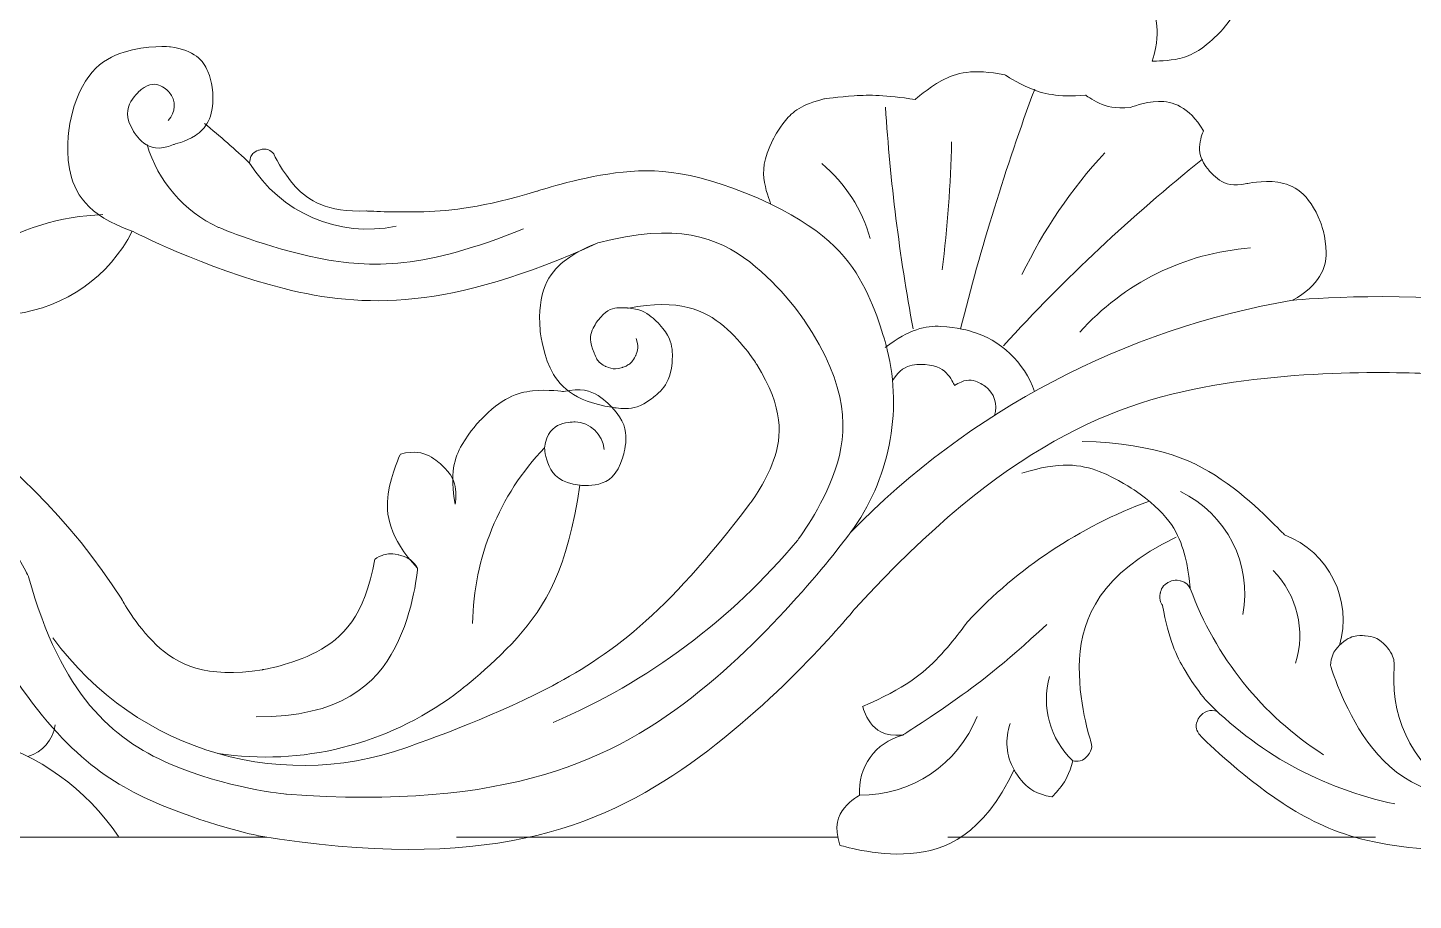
# Model space of a CAD drawing. Header units: millimetres. Extents: x 4881 to 5125, y 4052 to 4315.
# Drawn here: x 4989.3 to 5048.7, y 4235.3 to 4272.7 of the extents above; entities that cross this region are included whole.
import ezdxf

# ---------------------------------------------------------------- set-up
doc = ezdxf.new("R2010")
doc.units = ezdxf.units.MM
doc.header["$MEASUREMENT"] = 0
doc.layers.add('Layer 1', color=18, linetype='Continuous', true_color=0x000000)

msp = doc.modelspace()

# ---------------------------------------------------------------- linework, layer by layer
at = {"layer": 'Layer 1', "color": 1, "lineweight": 9, "true_color": 0xff0000}
for points, knots in [([(4880.691, 4315.415), (4880.691, 4315.415), (5124.691, 4315.415), (5124.691, 4315.415), (5124.691, 4315.415), (5124.691, 4315.415), (5124.691, 4284.915), (5124.691, 4254.415), (5124.691, 4193.415), (5124.691, 4193.415), (5124.691, 4193.415), (5124.691, 4193.415), (5063.691, 4193.415), (5002.691, 4193.415), (4880.691, 4193.415), (4880.691, 4193.415), (4880.691, 4193.415), (4880.691, 4193.415), (4880.691, 4223.915), (4880.691, 4254.415), (4880.691, 4315.415), (4880.691, 4315.415)], [0, 0, 0, 0, 0.142857, 0.142857, 0.142857, 0.285714, 0.285714, 0.285714, 0.428571, 0.428571, 0.428571, 0.571429, 0.571429, 0.571429, 0.714286, 0.714286, 0.714286, 0.857143, 0.857143, 0.857143, 1, 1, 1, 1]), ([(4949.057, 4307.756), (4949.057, 4307.756), (4928.351, 4307.756), (4928.351, 4307.756), (4928.351, 4307.756), (4928.351, 4307.756), (4928.351, 4302.919), (4928.351, 4298.082), (4928.351, 4288.409), (4928.351, 4288.409), (4928.351, 4288.409), (4928.351, 4288.409), (4926.936, 4288.409), (4925.521, 4288.409), (4922.691, 4288.409), (4922.691, 4288.409), (4922.691, 4288.409), (4922.691, 4288.409), (4922.691, 4294.66), (4922.691, 4300.912), (4922.691, 4313.415), (4922.691, 4313.415), (4922.691, 4313.415), (4922.691, 4313.415), (4929.283, 4313.415), (4935.874, 4313.415), (4949.057, 4313.415), (4949.057, 4313.415), (4949.057, 4313.415), (4949.057, 4313.415), (4992.465, 4313.415), (5035.874, 4313.415), (5122.691, 4313.415), (5122.691, 4313.415), (5122.691, 4313.415), (5122.691, 4313.415), (5122.691, 4297.842), (5122.691, 4282.269), (5122.691, 4251.122), (5122.691, 4251.122), (5122.691, 4251.122), (5122.691, 4251.122), (5121.276, 4251.122), (5119.861, 4251.122), (5117.032, 4251.122), (5117.032, 4251.122), (5117.032, 4251.122), (5117.032, 4251.122), (5117.032, 4262.179), (5117.032, 4273.235), (5117.032, 4295.347), (5117.032, 4295.347)], [0, 0, 0, 0, 0.055556, 0.055556, 0.055556, 0.111111, 0.111111, 0.111111, 0.166667, 0.166667, 0.166667, 0.222222, 0.222222, 0.222222, 0.277778, 0.277778, 0.277778, 0.333333, 0.333333, 0.333333, 0.388889, 0.388889, 0.388889, 0.444444, 0.444444, 0.444444, 0.5, 0.5, 0.5, 0.555556, 0.555556, 0.555556, 0.611111, 0.611111, 0.611111, 0.666667, 0.666667, 0.666667, 0.722222, 0.722222, 0.722222, 0.777778, 0.777778, 0.777778, 0.833333, 0.833333, 0.833333, 0.888889, 0.888889, 0.888889, 1, 1, 1, 1]), ([(5056.325, 4237.97), (5056.325, 4237.97), (5077.032, 4237.97), (5077.032, 4237.97), (5077.032, 4237.97), (5077.032, 4237.97), (5077.032, 4242.806), (5077.032, 4247.643), (5077.032, 4257.317), (5077.032, 4257.317), (5077.032, 4257.317), (5077.032, 4257.317), (5078.447, 4257.317), (5079.861, 4257.317), (5082.691, 4257.317), (5082.691, 4257.317), (5082.691, 4257.317), (5082.691, 4257.317), (5082.691, 4251.065), (5082.691, 4244.813), (5082.691, 4232.31), (5082.691, 4232.31), (5082.691, 4232.31), (5082.691, 4232.31), (5076.1, 4232.31), (5069.508, 4232.31), (5056.325, 4232.31), (5056.325, 4232.31), (5056.325, 4232.31), (5056.325, 4232.31), (5012.917, 4232.31), (4969.508, 4232.31), (4882.691, 4232.31), (4882.691, 4232.31), (4882.691, 4232.31), (4882.691, 4232.31), (4882.691, 4247.883), (4882.691, 4263.457), (4882.691, 4294.603), (4882.691, 4294.603), (4882.691, 4294.603), (4882.691, 4294.603), (4884.106, 4294.603), (4885.521, 4294.603), (4888.351, 4294.603), (4888.351, 4294.603), (4888.351, 4294.603), (4888.351, 4294.603), (4888.351, 4283.547), (4888.351, 4272.49), (4888.351, 4250.378), (4888.351, 4250.378)], [0, 0, 0, 0, 0.055556, 0.055556, 0.055556, 0.111111, 0.111111, 0.111111, 0.166667, 0.166667, 0.166667, 0.222222, 0.222222, 0.222222, 0.277778, 0.277778, 0.277778, 0.333333, 0.333333, 0.333333, 0.388889, 0.388889, 0.388889, 0.444444, 0.444444, 0.444444, 0.5, 0.5, 0.5, 0.555556, 0.555556, 0.555556, 0.611111, 0.611111, 0.611111, 0.666667, 0.666667, 0.666667, 0.722222, 0.722222, 0.722222, 0.777778, 0.777778, 0.777778, 0.833333, 0.833333, 0.833333, 0.888889, 0.888889, 0.888889, 1, 1, 1, 1]), ([(5046.783, 4280.621), (5043.753, 4280.583), (5040.892, 4279.231), (5038.941, 4276.913), (5038.941, 4276.913), (5038.441, 4276.533), (5038.054, 4276.04), (5037.666, 4275.547), (5037.392, 4274.941), (5037.484, 4273.688), (5037.484, 4273.688), (5037.603, 4273.288), (5037.662, 4272.876), (5037.722, 4272.463), (5037.721, 4272.037), (5037.482, 4271.239), (5037.482, 4271.239), (5037.987, 4271.225), (5038.484, 4271.312), (5038.98, 4271.399), (5039.47, 4271.588), (5040.2, 4272.286), (5040.2, 4272.286), (5040.564, 4272.634), (5040.852, 4273.048), (5041.14, 4273.461), (5041.35, 4273.939), (5041.367, 4274.948), (5041.367, 4274.948), (5041.464, 4274.781), (5041.605, 4274.65), (5041.747, 4274.519), (5041.934, 4274.425), (5042.318, 4274.472), (5042.318, 4274.472), (5042.509, 4274.496), (5042.685, 4274.575), (5042.86, 4274.655), (5043.02, 4274.791), (5043.126, 4275.162), (5043.126, 4275.162), (5044.591, 4277.229), (5046.544, 4278.838), (5048.496, 4280.448), (5050.936, 4281.6), (5055.99, 4281.244), (5055.99, 4281.244), (5056.53, 4281.175), (5057.073, 4281.187), (5057.616, 4281.2), (5058.163, 4281.294), (5059.132, 4281.788), (5059.132, 4281.788), (5059.082, 4281.555), (5059.1, 4281.318), (5059.118, 4281.081), (5059.205, 4280.84), (5059.579, 4280.546), (5059.579, 4280.546), (5059.766, 4280.398), (5059.987, 4280.311), (5060.208, 4280.223), (5060.463, 4280.195), (5060.892, 4280.402), (5060.892, 4280.402), (5062.611, 4281.219), (5064.037, 4282.474), (5065.463, 4283.729), (5066.595, 4285.422), (5066.788, 4289.224)], [0, 0, 0, 0, 0.041667, 0.041667, 0.041667, 0.083333, 0.083333, 0.083333, 0.125, 0.125, 0.125, 0.166667, 0.166667, 0.166667, 0.208333, 0.208333, 0.208333, 0.25, 0.25, 0.25, 0.291667, 0.291667, 0.291667, 0.333333, 0.333333, 0.333333, 0.375, 0.375, 0.375, 0.416667, 0.416667, 0.416667, 0.458333, 0.458333, 0.458333, 0.5, 0.5, 0.5, 0.541667, 0.541667, 0.541667, 0.583333, 0.583333, 0.583333, 0.625, 0.625, 0.625, 0.666667, 0.666667, 0.666667, 0.708333, 0.708333, 0.708333, 0.75, 0.75, 0.75, 0.791667, 0.791667, 0.791667, 0.833333, 0.833333, 0.833333, 0.875, 0.875, 0.875, 0.916667, 0.916667, 0.916667, 1, 1, 1, 1]), ([(4995.314, 4268.696), (4995.642, 4269.026), (4995.659, 4269.553), (4995.351, 4269.901), (4995.351, 4269.901), (4995.196, 4270.076), (4994.988, 4270.175), (4994.78, 4270.275), (4994.517, 4270.299), (4994.15, 4270.013), (4994.15, 4270.013), (4993.88, 4269.799), (4993.709, 4269.501), (4993.539, 4269.203), (4993.469, 4268.822), (4993.822, 4268.229), (4993.822, 4268.229), (4993.998, 4267.932), (4994.271, 4267.723), (4994.543, 4267.514), (4994.911, 4267.393), (4995.546, 4267.663), (4995.546, 4267.663), (4996.05, 4267.771), (4996.478, 4268.05), (4996.907, 4268.329), (4997.261, 4268.781), (4997.229, 4269.809), (4997.229, 4269.809), (4997.213, 4270.323), (4997.014, 4270.795), (4996.816, 4271.267), (4996.435, 4271.696), (4995.417, 4271.847), (4995.417, 4271.847), (4994.395, 4271.93), (4993.422, 4271.626), (4992.45, 4271.323), (4991.527, 4270.633), (4991.109, 4268.625), (4991.109, 4268.625), (4990.9, 4267.622), (4991.08, 4266.619), (4991.261, 4265.616), (4991.83, 4264.614), (4993.77, 4263.95)], [0, 0, 0, 0, 0.0625, 0.0625, 0.0625, 0.125, 0.125, 0.125, 0.1875, 0.1875, 0.1875, 0.25, 0.25, 0.25, 0.3125, 0.3125, 0.3125, 0.375, 0.375, 0.375, 0.4375, 0.4375, 0.4375, 0.5, 0.5, 0.5, 0.5625, 0.5625, 0.5625, 0.625, 0.625, 0.625, 0.6875, 0.6875, 0.6875, 0.75, 0.75, 0.75, 0.8125, 0.8125, 0.8125, 0.875, 0.875, 0.875, 1, 1, 1, 1]), ([(5005.076, 4264.159), (5002.624, 4263.644), (5000.111, 4264.73), (4998.801, 4266.867), (4998.801, 4266.867), (4998.802, 4266.989), (4998.84, 4267.105), (4998.879, 4267.221), (4998.955, 4267.33), (4999.184, 4267.416), (4999.184, 4267.416), (4999.299, 4267.459), (4999.421, 4267.464), (4999.543, 4267.47), (4999.672, 4267.437), (4999.834, 4267.254), (4999.834, 4267.254), (5000.191, 4266.486), (5000.759, 4265.862), (5001.327, 4265.238), (5002.106, 4264.758), (5003.798, 4264.812), (5003.798, 4264.812), (5005.033, 4264.742), (5006.27, 4264.778), (5007.506, 4264.815), (5008.744, 4264.958), (5011.116, 4265.66), (5011.116, 4265.66), (5012.76, 4266.213), (5014.479, 4266.44), (5016.198, 4266.667), (5017.992, 4266.568), (5021.138, 4265.11), (5021.138, 4265.11), (5020.951, 4265.557), (5020.866, 4266.034), (5020.782, 4266.511), (5020.8, 4267.018), (5021.236, 4267.884), (5021.236, 4267.884), (5021.454, 4268.317), (5021.761, 4268.691), (5022.069, 4269.066), (5022.466, 4269.382), (5023.407, 4269.613), (5023.407, 4269.613), (5024.058, 4269.705), (5024.714, 4269.748), (5025.37, 4269.792), (5026.031, 4269.788), (5027.33, 4269.591), (5027.33, 4269.591), (5027.848, 4270.065), (5028.465, 4270.4), (5029.082, 4270.734), (5029.797, 4270.93), (5031.171, 4270.641), (5031.171, 4270.641), (5031.684, 4270.312), (5032.243, 4270.072), (5032.803, 4269.831), (5033.409, 4269.68), (5034.623, 4269.779), (5034.623, 4269.779), (5034.903, 4269.579), (5035.215, 4269.431), (5035.526, 4269.283), (5035.868, 4269.189), (5036.555, 4269.246), (5036.555, 4269.246), (5037.126, 4269.49), (5037.744, 4269.506), (5038.362, 4269.523), (5039.027, 4269.311), (5039.68, 4268.254), (5039.68, 4268.254), (5039.556, 4267.97), (5039.516, 4267.663), (5039.477, 4267.356), (5039.522, 4267.027), (5039.916, 4266.548), (5039.916, 4266.548), (5040.113, 4266.309), (5040.368, 4266.134), (5040.624, 4265.96), (5040.938, 4265.851), (5041.543, 4265.985), (5041.543, 4265.985), (5042.2, 4266.141), (5042.865, 4266.042), (5043.53, 4265.944), (5044.202, 4265.591), (5044.694, 4264.333), (5044.694, 4264.333), (5044.94, 4263.703), (5044.935, 4263.031), (5044.93, 4262.359), (5044.675, 4261.645), (5043.497, 4260.982), (5043.497, 4260.982), (5047.673, 4261.389), (5051.839, 4260.904), (5056.006, 4260.419), (5060.162, 4259.042), (5066.379, 4253.406), (5066.379, 4253.406), (5066.932, 4252.981), (5067.571, 4252.705), (5068.21, 4252.429), (5068.935, 4252.302), (5070.264, 4252.725)], [0, 0, 0, 0, 0.026316, 0.026316, 0.026316, 0.052632, 0.052632, 0.052632, 0.078947, 0.078947, 0.078947, 0.105263, 0.105263, 0.105263, 0.131579, 0.131579, 0.131579, 0.157895, 0.157895, 0.157895, 0.184211, 0.184211, 0.184211, 0.210526, 0.210526, 0.210526, 0.236842, 0.236842, 0.236842, 0.263158, 0.263158, 0.263158, 0.289474, 0.289474, 0.289474, 0.315789, 0.315789, 0.315789, 0.342105, 0.342105, 0.342105, 0.368421, 0.368421, 0.368421, 0.394737, 0.394737, 0.394737, 0.421053, 0.421053, 0.421053, 0.447368, 0.447368, 0.447368, 0.473684, 0.473684, 0.473684, 0.5, 0.5, 0.5, 0.526316, 0.526316, 0.526316, 0.552632, 0.552632, 0.552632, 0.578947, 0.578947, 0.578947, 0.605263, 0.605263, 0.605263, 0.631579, 0.631579, 0.631579, 0.657895, 0.657895, 0.657895, 0.684211, 0.684211, 0.684211, 0.710526, 0.710526, 0.710526, 0.736842, 0.736842, 0.736842, 0.763158, 0.763158, 0.763158, 0.789474, 0.789474, 0.789474, 0.815789, 0.815789, 0.815789, 0.842105, 0.842105, 0.842105, 0.868421, 0.868421, 0.868421, 0.894737, 0.894737, 0.894737, 0.921053, 0.921053, 0.921053, 0.947368, 0.947368, 0.947368, 1, 1, 1, 1]), ([(4994.409, 4267.659), (4994.871, 4266.09), (4995.984, 4264.797), (4997.467, 4264.109), (4997.467, 4264.109), (4999.555, 4263.232), (5001.773, 4262.787), (5003.992, 4262.342), (5006.341, 4262.33), (5010.533, 4264.043)], [0, 0, 0, 0, 0.25, 0.25, 0.25, 0.5, 0.5, 0.5, 1, 1, 1, 1]), ([(4992.506, 4264.656), (4990.696, 4264.589), (4988.937, 4264.05), (4987.401, 4263.09), (4987.401, 4263.09), (4986.082, 4262.404), (4984.677, 4261.916), (4983.272, 4261.427), (4981.783, 4261.136), (4978.821, 4261.41)], [0, 0, 0, 0, 0.25, 0.25, 0.25, 0.5, 0.5, 0.5, 1, 1, 1, 1]), ([(5024.552, 4251.026), (5026.21, 4253.278), (5026.787, 4256.146), (5026.128, 4258.864), (5026.128, 4258.864), (5025.799, 4260.222), (5025.178, 4261.473), (5024.556, 4262.724), (5023.644, 4263.867), (5021.138, 4265.11)], [0, 0, 0, 0, 0.25, 0.25, 0.25, 0.5, 0.5, 0.5, 1, 1, 1, 1]), ([(5011.813, 4242.884), (5015.868, 4244.626), (5019.454, 4247.299), (5022.281, 4250.689), (5022.281, 4250.689), (5023.335, 4252.07), (5023.891, 4253.708), (5024.448, 4255.347), (5024.507, 4257.243), (5022.571, 4260.128), (5022.571, 4260.128), (5021.603, 4261.57), (5020.231, 4262.625), (5018.859, 4263.679), (5017.082, 4264.346), (5013.728, 4263.441), (5013.728, 4263.441), (5012.931, 4263.175), (5012.276, 4262.654), (5011.622, 4262.133), (5011.11, 4261.357), (5011.254, 4259.682), (5011.254, 4259.682), (5011.325, 4258.845), (5011.679, 4258.087), (5012.032, 4257.328), (5012.667, 4256.649), (5014.329, 4256.397), (5014.329, 4256.397), (5014.627, 4256.336), (5014.93, 4256.339), (5015.234, 4256.342), (5015.544, 4256.41), (5016.034, 4256.769), (5016.034, 4256.769), (5016.28, 4256.948), (5016.481, 4257.176), (5016.683, 4257.403), (5016.841, 4257.677), (5016.904, 4258.282), (5016.904, 4258.282), (5016.936, 4258.584), (5016.903, 4258.886), (5016.871, 4259.188), (5016.773, 4259.49), (5016.368, 4259.943), (5016.368, 4259.943), (5016.165, 4260.17), (5015.919, 4260.348), (5015.674, 4260.527), (5015.385, 4260.657), (5014.777, 4260.661)], [0, 0, 0, 0, 0.055556, 0.055556, 0.055556, 0.111111, 0.111111, 0.111111, 0.166667, 0.166667, 0.166667, 0.222222, 0.222222, 0.222222, 0.277778, 0.277778, 0.277778, 0.333333, 0.333333, 0.333333, 0.388889, 0.388889, 0.388889, 0.444444, 0.444444, 0.444444, 0.5, 0.5, 0.5, 0.555556, 0.555556, 0.555556, 0.611111, 0.611111, 0.611111, 0.666667, 0.666667, 0.666667, 0.722222, 0.722222, 0.722222, 0.777778, 0.777778, 0.777778, 0.833333, 0.833333, 0.833333, 0.888889, 0.888889, 0.888889, 1, 1, 1, 1]), ([(4988.747, 4260.402), (4990.907, 4260.678), (4992.789, 4262.006), (4993.77, 4263.95), (4993.77, 4263.95), (4996.883, 4262.34), (5000.277, 4261.487), (5003.671, 4260.634), (5007.348, 4260.539), (5013.728, 4263.441)], [0, 0, 0, 0, 0.25, 0.25, 0.25, 0.5, 0.5, 0.5, 1, 1, 1, 1]), ([(4990.372, 4246.513), (4993.951, 4241.579), (5000.425, 4239.721), (5006.071, 4242.017), (5006.071, 4242.017), (5008.889, 4242.968), (5011.53, 4244.332), (5014.171, 4245.697), (5016.635, 4247.475), (5020.214, 4252.226), (5020.214, 4252.226), (5020.887, 4253.095), (5021.256, 4254.126), (5021.625, 4255.158), (5021.69, 4256.351), (5020.538, 4258.224), (5020.538, 4258.224), (5019.962, 4259.16), (5019.127, 4259.869), (5018.293, 4260.579), (5017.198, 4261.06), (5015.04, 4260.643), (5015.04, 4260.643), (5014.792, 4260.684), (5014.542, 4260.656), (5014.292, 4260.627), (5014.041, 4260.529), (5013.733, 4260.13), (5013.733, 4260.13), (5013.579, 4259.931), (5013.486, 4259.698), (5013.393, 4259.464), (5013.361, 4259.197), (5013.565, 4258.737), (5013.565, 4258.737), (5013.602, 4258.613), (5013.662, 4258.498), (5013.723, 4258.384), (5013.809, 4258.28), (5014.038, 4258.161), (5014.038, 4258.161), (5014.153, 4258.101), (5014.277, 4258.066), (5014.402, 4258.031), (5014.536, 4258.02), (5014.781, 4258.103), (5014.781, 4258.103), (5014.904, 4258.144), (5015.015, 4258.21), (5015.127, 4258.275), (5015.227, 4258.365), (5015.337, 4258.599), (5015.337, 4258.599), (5015.392, 4258.717), (5015.422, 4258.842), (5015.452, 4258.968), (5015.457, 4259.103), (5015.364, 4259.344)], [0, 0, 0, 0, 0.05, 0.05, 0.05, 0.1, 0.1, 0.1, 0.15, 0.15, 0.15, 0.2, 0.2, 0.2, 0.25, 0.25, 0.25, 0.3, 0.3, 0.3, 0.35, 0.35, 0.35, 0.4, 0.4, 0.4, 0.45, 0.45, 0.45, 0.5, 0.5, 0.5, 0.55, 0.55, 0.55, 0.6, 0.6, 0.6, 0.65, 0.65, 0.65, 0.7, 0.7, 0.7, 0.75, 0.75, 0.75, 0.8, 0.8, 0.8, 0.85, 0.85, 0.85, 0.9, 0.9, 0.9, 1, 1, 1, 1]), ([(5050.706, 4239.765), (5049.806, 4240.323), (5049.524, 4241.504), (5050.073, 4242.41), (5050.073, 4242.41), (5051.493, 4241.831), (5053.019, 4241.765), (5054.544, 4241.698), (5056.174, 4242.145), (5058.025, 4244.591), (5058.025, 4244.591), (5058.951, 4245.814), (5059.408, 4247.271), (5059.865, 4248.728), (5059.855, 4250.418), (5057.968, 4252.837), (5057.968, 4252.837), (5057.031, 4254.176), (5055.841, 4255.294), (5054.651, 4256.412), (5053.209, 4257.309), (5049.978, 4257.804), (5049.978, 4257.804), (5045.224, 4258.152), (5040.524, 4257.403), (5035.823, 4256.653), (5031.176, 4254.805), (5024.748, 4247.766), (5024.748, 4247.766), (5021.676, 4243.963), (5017.697, 4241.132), (5013.719, 4238.3), (5008.836, 4236.441), (4999.186, 4238.023), (4999.186, 4238.023), (4996.836, 4238.527), (4994.641, 4239.506), (4992.447, 4240.486), (4990.408, 4241.941), (4987.924, 4246.056), (4987.924, 4246.056), (4986.209, 4249.894), (4983.604, 4253.185), (4981, 4256.475), (4977.505, 4259.219), (4969.233, 4260.721)], [0, 0, 0, 0, 0.0625, 0.0625, 0.0625, 0.125, 0.125, 0.125, 0.1875, 0.1875, 0.1875, 0.25, 0.25, 0.25, 0.3125, 0.3125, 0.3125, 0.375, 0.375, 0.375, 0.4375, 0.4375, 0.4375, 0.5, 0.5, 0.5, 0.5625, 0.5625, 0.5625, 0.625, 0.625, 0.625, 0.6875, 0.6875, 0.6875, 0.75, 0.75, 0.75, 0.8125, 0.8125, 0.8125, 0.875, 0.875, 0.875, 1, 1, 1, 1]), ([(4974.024, 4260.686), (4981.959, 4259.49), (4988.996, 4254.922), (4993.323, 4248.164), (4993.323, 4248.164), (4993.904, 4247.067), (4994.8, 4246.216), (4995.697, 4245.364), (4996.909, 4244.758), (4999.36, 4245.148), (4999.36, 4245.148), (5000.585, 4245.343), (5001.681, 4245.916), (5002.777, 4246.488), (5003.742, 4247.439), (5004.166, 4249.885), (5004.166, 4249.885), (5004.313, 4249.981), (5004.477, 4250.047), (5004.64, 4250.112), (5004.82, 4250.146), (5005.164, 4250.074), (5005.164, 4250.074), (5005.336, 4250.037), (5005.498, 4249.967), (5005.66, 4249.897), (5005.811, 4249.793), (5006.002, 4249.497)], [0, 0, 0, 0, 0.1, 0.1, 0.1, 0.2, 0.2, 0.2, 0.3, 0.3, 0.3, 0.4, 0.4, 0.4, 0.5, 0.5, 0.5, 0.6, 0.6, 0.6, 0.7, 0.7, 0.7, 0.8, 0.8, 0.8, 1, 1, 1, 1]), ([(5043.497, 4260.982), (5036.287, 4259.75), (5029.655, 4256.267), (5024.552, 4251.026), (5024.552, 4251.026), (5021.764, 4247.196), (5018.085, 4244.221), (5014.405, 4241.246), (5009.834, 4239.125), (5000.385, 4239.805), (5000.385, 4239.805), (4997.758, 4240.068), (4995.346, 4241.126), (4992.933, 4242.185), (4990.737, 4244.039), (4989.327, 4249.128), (4989.327, 4249.128), (4988.835, 4250.148), (4988.193, 4251.08), (4987.551, 4252.012), (4986.758, 4252.856), (4984.783, 4253.963)], [0, 0, 0, 0, 0.125, 0.125, 0.125, 0.25, 0.25, 0.25, 0.375, 0.375, 0.375, 0.5, 0.5, 0.5, 0.625, 0.625, 0.625, 0.75, 0.75, 0.75, 1, 1, 1, 1]), ([(5032.442, 4257.077), (5032.001, 4258.323), (5030.99, 4259.28), (5029.723, 4259.651), (5029.723, 4259.651), (5029.089, 4259.837), (5028.43, 4259.865), (5027.771, 4259.893), (5027.087, 4259.763), (5026.044, 4258.952)], [0, 0, 0, 0, 0.25, 0.25, 0.25, 0.5, 0.5, 0.5, 1, 1, 1, 1]), ([(5030.72, 4256.048), (5030.87, 4256.507), (5030.711, 4257.009), (5030.324, 4257.298), (5030.324, 4257.298), (5030.131, 4257.442), (5029.902, 4257.517), (5029.674, 4257.591), (5029.41, 4257.597), (5029.013, 4257.323), (5029.013, 4257.323), (5028.902, 4257.579), (5028.725, 4257.794), (5028.548, 4258.009), (5028.305, 4258.183), (5027.749, 4258.23), (5027.749, 4258.23), (5027.471, 4258.253), (5027.197, 4258.199), (5026.924, 4258.145), (5026.656, 4258.014), (5026.351, 4257.546)], [0, 0, 0, 0, 0.125, 0.125, 0.125, 0.25, 0.25, 0.25, 0.375, 0.375, 0.375, 0.5, 0.5, 0.5, 0.625, 0.625, 0.625, 0.75, 0.75, 0.75, 1, 1, 1, 1]), ([(5013.991, 4254.593), (5013.935, 4255.245), (5013.4, 4255.75), (5012.746, 4255.767), (5012.746, 4255.767), (5012.419, 4255.776), (5012.115, 4255.661), (5011.81, 4255.546), (5011.529, 4255.308), (5011.44, 4254.66), (5011.44, 4254.66), (5011.464, 4254.244), (5011.635, 4253.867), (5011.806, 4253.491), (5012.124, 4253.152), (5012.95, 4253.054), (5012.95, 4253.054), (5013.363, 4253.004), (5013.764, 4253.106), (5014.165, 4253.208), (5014.554, 4253.461), (5014.797, 4254.257), (5014.797, 4254.257), (5014.914, 4254.63), (5014.929, 4255.02), (5014.943, 4255.411), (5014.854, 4255.818), (5014.329, 4256.397), (5014.329, 4256.397), (5014.066, 4256.687), (5013.737, 4256.896), (5013.407, 4257.105), (5013.011, 4257.234), (5012.246, 4257.074), (5012.246, 4257.074), (5011.589, 4257.167), (5010.93, 4257.099), (5010.272, 4257.032), (5009.611, 4256.804), (5008.693, 4255.847), (5008.693, 4255.847), (5008.233, 4255.368), (5007.903, 4254.794), (5007.573, 4254.22), (5007.373, 4253.55), (5007.613, 4252.246), (5007.613, 4252.246), (5007.66, 4252.562), (5007.628, 4252.879), (5007.595, 4253.196), (5007.482, 4253.514), (5007.01, 4253.944), (5007.01, 4253.944), (5006.774, 4254.16), (5006.493, 4254.309), (5006.211, 4254.459), (5005.884, 4254.543), (5005.264, 4254.392), (5005.264, 4254.392), (5004.868, 4253.578), (5004.743, 4252.684), (5004.618, 4251.791), (5004.765, 4250.818), (5006.002, 4249.497), (5006.002, 4249.497), (5005.862, 4247.695), (5005.037, 4246.099), (5004.213, 4244.504), (5002.702, 4243.115), (4999.088, 4243.127)], [0, 0, 0, 0, 0.041667, 0.041667, 0.041667, 0.083333, 0.083333, 0.083333, 0.125, 0.125, 0.125, 0.166667, 0.166667, 0.166667, 0.208333, 0.208333, 0.208333, 0.25, 0.25, 0.25, 0.291667, 0.291667, 0.291667, 0.333333, 0.333333, 0.333333, 0.375, 0.375, 0.375, 0.416667, 0.416667, 0.416667, 0.458333, 0.458333, 0.458333, 0.5, 0.5, 0.5, 0.541667, 0.541667, 0.541667, 0.583333, 0.583333, 0.583333, 0.625, 0.625, 0.625, 0.666667, 0.666667, 0.666667, 0.708333, 0.708333, 0.708333, 0.75, 0.75, 0.75, 0.791667, 0.791667, 0.791667, 0.833333, 0.833333, 0.833333, 0.875, 0.875, 0.875, 0.916667, 0.916667, 0.916667, 1, 1, 1, 1]), ([(5045.502, 4246.184), (5046.079, 4248.137), (5045.056, 4250.203), (5043.152, 4250.924), (5043.152, 4250.924), (5042.036, 4252.15), (5040.697, 4253.126), (5039.358, 4254.101), (5037.796, 4254.824), (5034.481, 4254.936)], [0, 0, 0, 0, 0.25, 0.25, 0.25, 0.5, 0.5, 0.5, 1, 1, 1, 1]), ([(5047.876, 4239.398), (5044.772, 4240.036), (5041.933, 4241.601), (5039.737, 4243.885), (5039.737, 4243.885), (5039.277, 4244.47), (5038.891, 4245.107), (5038.505, 4245.744), (5038.194, 4246.433), (5037.927, 4247.897), (5037.927, 4247.897), (5037.875, 4247.976), (5037.84, 4248.063), (5037.805, 4248.151), (5037.787, 4248.247), (5037.828, 4248.431), (5037.828, 4248.431), (5037.848, 4248.523), (5037.886, 4248.609), (5037.925, 4248.695), (5037.981, 4248.775), (5038.142, 4248.874), (5038.142, 4248.874), (5038.222, 4248.924), (5038.31, 4248.956), (5038.398, 4248.988), (5038.495, 4249.003), (5038.678, 4248.958), (5038.678, 4248.958), (5038.769, 4248.935), (5038.854, 4248.894), (5038.939, 4248.853), (5039.017, 4248.794), (5039.112, 4248.631), (5039.112, 4248.631), (5039.056, 4249.482), (5038.807, 4250.297), (5038.558, 4251.112), (5038.116, 4251.891), (5036.708, 4252.855), (5036.708, 4252.855), (5036.004, 4253.337), (5035.209, 4253.645), (5034.415, 4253.952), (5033.529, 4254.084), (5031.901, 4253.572)], [0, 0, 0, 0, 0.0625, 0.0625, 0.0625, 0.125, 0.125, 0.125, 0.1875, 0.1875, 0.1875, 0.25, 0.25, 0.25, 0.3125, 0.3125, 0.3125, 0.375, 0.375, 0.375, 0.4375, 0.4375, 0.4375, 0.5, 0.5, 0.5, 0.5625, 0.5625, 0.5625, 0.625, 0.625, 0.625, 0.6875, 0.6875, 0.6875, 0.75, 0.75, 0.75, 0.8125, 0.8125, 0.8125, 0.875, 0.875, 0.875, 1, 1, 1, 1]), ([(4997.446, 4241.556), (5001.031, 4241.013), (5004.685, 4241.924), (5007.596, 4244.086), (5007.596, 4244.086), (5009.052, 4245.167), (5010.261, 4246.511), (5011.47, 4247.856), (5012.433, 4249.465), (5012.95, 4253.054)], [0, 0, 0, 0, 0.25, 0.25, 0.25, 0.5, 0.5, 0.5, 1, 1, 1, 1]), ([(5037.325, 4252.364), (5034.379, 4251.273), (5031.728, 4249.511), (5029.582, 4247.216), (5029.582, 4247.216), (5029.014, 4246.412), (5028.339, 4245.694), (5027.665, 4244.976), (5026.883, 4244.346), (5025.07, 4243.575), (5025.07, 4243.575), (5025.174, 4243.193), (5025.403, 4242.874), (5025.632, 4242.554), (5025.987, 4242.296), (5026.776, 4242.335), (5026.776, 4242.335), (5027.876, 4243.034), (5028.943, 4243.781), (5030.01, 4244.528), (5031.046, 4245.323), (5032.966, 4247.085)], [0, 0, 0, 0, 0.125, 0.125, 0.125, 0.25, 0.25, 0.25, 0.375, 0.375, 0.375, 0.5, 0.5, 0.5, 0.625, 0.625, 0.625, 0.75, 0.75, 0.75, 1, 1, 1, 1]), ([(5033.077, 4244.855), (5032.723, 4243.557), (5033.104, 4242.171), (5034.074, 4241.239), (5034.074, 4241.239), (5034.191, 4241.216), (5034.31, 4241.225), (5034.428, 4241.234), (5034.548, 4241.274), (5034.707, 4241.452), (5034.707, 4241.452), (5034.786, 4241.541), (5034.839, 4241.648), (5034.891, 4241.755), (5034.918, 4241.879), (5034.844, 4242.106), (5034.844, 4242.106), (5034.265, 4243.811), (5034.368, 4245.599), (5034.472, 4247.387), (5035.258, 4249.259), (5038.502, 4250.825)], [0, 0, 0, 0, 0.125, 0.125, 0.125, 0.25, 0.25, 0.25, 0.375, 0.375, 0.375, 0.5, 0.5, 0.5, 0.625, 0.625, 0.625, 0.75, 0.75, 0.75, 1, 1, 1, 1]), ([(5040.269, 4243.358), (5039.99, 4243.461), (5039.676, 4243.363), (5039.505, 4243.119), (5039.505, 4243.119), (5039.42, 4242.997), (5039.381, 4242.854), (5039.343, 4242.711), (5039.35, 4242.546), (5039.544, 4242.32), (5039.544, 4242.32), (5041.163, 4240.677), (5043.089, 4239.413), (5045.015, 4238.149), (5047.248, 4237.264), (5051.857, 4237.441), (5051.857, 4237.441), (5053.341, 4237.243), (5054.825, 4237.416), (5056.309, 4237.59), (5057.794, 4238.135), (5059.799, 4240.359), (5059.799, 4240.359), (5060.801, 4241.471), (5061.497, 4242.794), (5062.194, 4244.116), (5062.584, 4245.649), (5061.883, 4248.56)], [0, 0, 0, 0, 0.1, 0.1, 0.1, 0.2, 0.2, 0.2, 0.3, 0.3, 0.3, 0.4, 0.4, 0.4, 0.5, 0.5, 0.5, 0.6, 0.6, 0.6, 0.7, 0.7, 0.7, 0.8, 0.8, 0.8, 1, 1, 1, 1]), ([(5050.726, 4239.759), (5048.828, 4240.831), (5047.708, 4242.895), (5047.84, 4245.071), (5047.84, 4245.071), (5047.863, 4245.254), (5047.849, 4245.439), (5047.835, 4245.623), (5047.783, 4245.808), (5047.551, 4246.096), (5047.551, 4246.096), (5047.435, 4246.241), (5047.293, 4246.358), (5047.15, 4246.476), (5046.981, 4246.567), (5046.613, 4246.601), (5046.613, 4246.601), (5046.429, 4246.617), (5046.245, 4246.597), (5046.062, 4246.576), (5045.879, 4246.517), (5045.598, 4246.276), (5045.598, 4246.276), (5045.458, 4246.155), (5045.346, 4246.009), (5045.233, 4245.862), (5045.148, 4245.69), (5045.127, 4245.32), (5045.127, 4245.32), (5045.64, 4243.539), (5046.722, 4242.045), (5047.805, 4240.552), (5049.458, 4239.345), (5053.163, 4239.462), (5053.163, 4239.462), (5055.015, 4239.521), (5056.729, 4240.203), (5058.444, 4240.884), (5060.019, 4242.19), (5060.818, 4245.809)], [0, 0, 0, 0, 0.071429, 0.071429, 0.071429, 0.142857, 0.142857, 0.142857, 0.214286, 0.214286, 0.214286, 0.285714, 0.285714, 0.285714, 0.357143, 0.357143, 0.357143, 0.428571, 0.428571, 0.428571, 0.5, 0.5, 0.5, 0.571429, 0.571429, 0.571429, 0.642857, 0.642857, 0.642857, 0.714286, 0.714286, 0.714286, 0.785714, 0.785714, 0.785714, 0.857143, 0.857143, 0.857143, 1, 1, 1, 1]), ([(5031.398, 4242.837), (5031.159, 4242.184), (5031.219, 4241.458), (5031.563, 4240.853), (5031.563, 4240.853), (5031.735, 4240.55), (5031.969, 4240.293), (5032.202, 4240.036), (5032.498, 4239.824), (5033.182, 4239.694), (5033.182, 4239.694), (5033.398, 4239.906), (5033.583, 4240.146), (5033.768, 4240.386), (5033.922, 4240.653), (5034.074, 4241.239)], [0, 0, 0, 0, 0.166667, 0.166667, 0.166667, 0.333333, 0.333333, 0.333333, 0.5, 0.5, 0.5, 0.666667, 0.666667, 0.666667, 1, 1, 1, 1]), ([(5026.776, 4242.335), (5025.622, 4242.038), (5024.847, 4240.956), (5024.94, 4239.767), (5024.94, 4239.767), (5024.564, 4239.553), (5024.288, 4239.222), (5024.013, 4238.891), (5023.838, 4238.444), (5024.101, 4237.619), (5024.101, 4237.619), (5025.575, 4237.152), (5027.108, 4237.262), (5028.641, 4237.372), (5030.232, 4238.061), (5031.563, 4240.853)], [0, 0, 0, 0, 0.166667, 0.166667, 0.166667, 0.333333, 0.333333, 0.333333, 0.5, 0.5, 0.5, 0.666667, 0.666667, 0.666667, 1, 1, 1, 1])]:
    msp.add_open_spline(points, degree=3, knots=knots, dxfattribs=at)
for points in [[(5032.445, 4270.036), (5031.2, 4266.67), (5030.14, 4263.238), (5029.268, 4259.757)], [(5026.051, 4269.263), (5026.256, 4266.074), (5026.651, 4262.9), (5027.233, 4259.757)], [(4998.801, 4266.867), (4998.178, 4267.454), (4997.534, 4268.018), (4996.869, 4268.558)], [(5028.481, 4262.288), (5028.709, 4264.11), (5028.843, 4265.942), (5028.883, 4267.778)], [(5039.64, 4267.034), (5036.594, 4264.59), (5033.742, 4261.916), (5031.106, 4259.036)], [(5035.453, 4267.309), (5034.019, 4265.751), (5032.822, 4263.992), (5031.9, 4262.087)], [(5025.398, 4263.627), (5025.05, 4264.886), (5024.325, 4266.007), (5023.32, 4266.84)], [(5041.687, 4263.225), (5038.873, 4263.014), (5036.254, 4261.719), (5034.38, 4259.61)], [(5011.44, 4254.66), (5009.497, 4252.63), (5008.396, 4249.941), (5008.357, 4247.132)], [(5041.366, 4247.514), (5041.772, 4249.674), (5040.674, 4251.835), (5038.688, 4252.779)], [(5043.625, 4245.424), (5044.065, 4246.824), (5043.696, 4248.351), (5042.663, 4249.394)], [(5039.112, 4248.631), (5040.186, 4245.695), (5042.191, 4243.192), (5044.822, 4241.502)], [(4993.183, 4237.996), (4990.379, 4242.142), (4985.014, 4243.685), (4980.439, 4241.652)], [(4989.299, 4241.424), (4989.926, 4241.605), (4990.387, 4242.141), (4990.472, 4242.788)], [(5024.94, 4239.767), (5027.158, 4239.741), (5029.162, 4241.084), (5029.976, 4243.147)], [(4999.521, 4237.97), (4999.521, 4237.97), (4972.13, 4237.97), (4972.13, 4237.97)], [(5024.026, 4237.97), (5024.026, 4237.97), (5007.66, 4237.97), (5007.66, 4237.97)], [(5047.051, 4237.97), (5047.051, 4237.97), (5028.72, 4237.97), (5028.72, 4237.97)]]:
    msp.add_open_spline(points, degree=3, dxfattribs=at)

doc.saveas('drawing.dxf')
